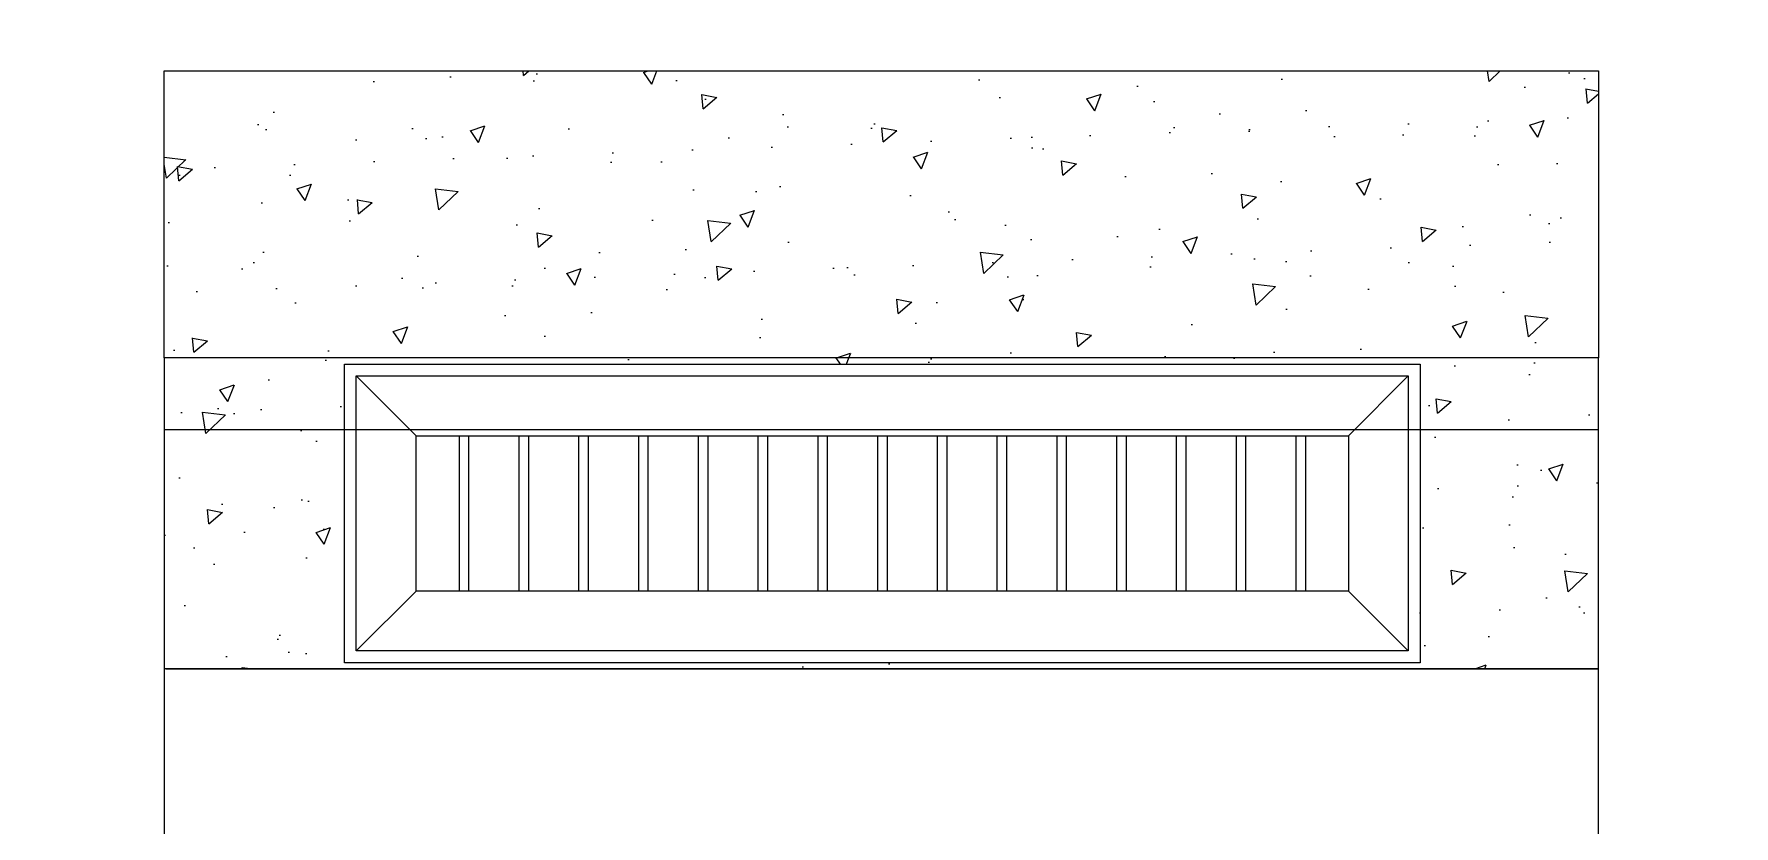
# Model space of a CAD drawing. Header units: millimetres. Extents: x -157642 to 241542, y -22875 to 31024.
# Drawn here: x -116860 to -115437, y 16094 to 16756 of the extents above; entities that cross this region are included whole.
import ezdxf

# ---------------------------------------------------------------- set-up
doc = ezdxf.new("R2010")
doc.units = ezdxf.units.MM
doc.header["$LTSCALE"] = 100
doc.header["$MEASUREMENT"] = 0
doc.linetypes.add('DASHEDX2', pattern=[1.5, 1, -0.5])
for name, color, linetype in [('2', 2, 'Continuous'), ('8', 8, 'Continuous'), ('Layer1', 113, 'Continuous')]:
    doc.layers.add(name, color=color, linetype=linetype)
doc.layers.add('4', color=4, linetype='DASHEDX2', transparency=0.1)
doc.layers.add('ARC_HATCH', color=8, linetype='Continuous', lineweight=0)
pattern_1 = [(50, (-112.7833, -9.65296), (0.14345204, -0.01255043), [0.015, -0.165]), (355, (-112.7833, -9.65296), (-0.02775027, 0.15043843), [0.012, -0.132]), (100.4514, (-112.77134, -9.65401), (0.11570188, 0.1378879), [0.01274804, -0.14022842]), (46.1842, (-112.7833, -9.61296), (0.2134482, -0.0331038), [0.0225, -0.2475]), (96.6356, (-112.7655, -9.61572), (0.18693254, 0.19482357), [0.01912206, -0.2103426]), (351.1842, (-112.7833, -9.61296), (0.1869324, 0.1948237), [0.018, -0.198]), (21, (-112.7633, -9.62296), (0.11938141, -0.08052378), [0.015, -0.165]), (326, (-112.7633, -9.62296), (0.04866307, 0.14503), [0.012, -0.132]), (71.4514, (-112.75335, -9.62967), (0.16804453, 0.0645061), [0.01274804, -0.14022842]), (37.5, (-112.783296, -9.65296), (0.00243197, 0.06657877), [0, -0.1304, 0, -0.134, 0, -0.1325]), (7.5, (-112.783296, -9.65296), (0.052613907, 0.078882342), [0, -0.0764, 0, -0.1274, 0, -0.0505]), (327.5, (-112.827896, -9.65296), (0.106764487, -0.004510974), [0, -0.05, 0, -0.156, 0, -0.207]), (317.5, (-112.8479, -9.65296), (0.116637234, 0.020021), [0, -0.065, 0, -0.1036, 0, -0.147])]

# ---------------------------------------------------------------- blocks, each defined once
blk = doc.blocks.new('gathutrenhe')
at = {"layer": '8', "ltscale": 3}
h = blk.add_hatch(dxfattribs=at)
h.set_pattern_fill('AR-CONC', color=256, scale=0.02, style=0)
h.set_pattern_definition(pattern_1)
h.paths.add_polyline_path([(0.06, 0.6), (-0.2, 0.6), (-0.2, -0.5986), (-0.2, -0.6), (0.06, -0.6)])
h.paths.add_polyline_path([(-0.1951, 0.4507), (-0.1951, -0.4493), (0.0549, -0.4493), (0.0549, 0.4507)], flags=0)
h = blk.add_hatch(dxfattribs=at)
h.set_pattern_fill('AR-CONC', color=256, scale=0.02, style=0)
h.set_pattern_definition(pattern_1)
h.paths.add_polyline_path([(0.06, 0.6), (0.06, -0.6), (0.3, -0.6), (0.3, 0.6)])
at = {"layer": '2', "ltscale": 3}
blk.add_line((0, -0.6), (0, 0.6), dxfattribs=at)
at = {"layer": '4', "ltscale": 3}
for p, q in [((-0.2, -0.5986), (-0.2, 0.6)), ((-0.2, 0.6), (-0.2, 0.5711)), ((-0.2, 0.6), (0.06, 0.6)), ((-0.2, -0.5986), (-0.2, 0.6)), ((-0.2, 0.6), (-0.2, -0.5986)), ((0.06, 0.6), (0.06, -0.6)), ((0.3, 0.6), (0.06, 0.6)), ((0.3, -0.6), (0.3, 0.6)), ((-0.1351, 0.3907), (-0.1851, 0.4407)), ((-0.0051, 0.3907), (0.0449, 0.4407)), ((-0.0051, 0.3547), (-0.1351, 0.3547)), ((-0.0051, 0.3467), (-0.1351, 0.3467)), ((-0.0051, 0.3047), (-0.1351, 0.3047)), ((-0.0051, 0.2967), (-0.1351, 0.2967)), ((-0.0051, 0.2547), (-0.1351, 0.2547)), ((-0.0051, 0.2467), (-0.1351, 0.2467)), ((-0.0051, 0.2047), (-0.1351, 0.2047)), ((-0.0051, 0.1967), (-0.1351, 0.1967)), ((-0.0051, 0.1547), (-0.1351, 0.1547)), ((-0.0051, 0.1467), (-0.1351, 0.1467)), ((-0.0051, 0.1047), (-0.1351, 0.1047)), ((-0.0051, 0.0967), (-0.1351, 0.0967)), ((-0.0051, 0.0547), (-0.1351, 0.0547)), ((-0.0051, 0.0467), (-0.1351, 0.0467)), ((-0.0051, 0.0047), (-0.1351, 0.0047)), ((-0.0051, -0.0033), (-0.1351, -0.0033)), ((-0.0051, -0.0453), (-0.1351, -0.0453)), ((-0.0051, -0.0533), (-0.1351, -0.0533)), ((-0.0051, -0.0953), (-0.1351, -0.0953)), ((-0.0051, -0.1033), (-0.1351, -0.1033)), ((-0.0051, -0.1453), (-0.1351, -0.1453)), ((-0.0051, -0.1533), (-0.1351, -0.1533)), ((-0.0051, -0.1953), (-0.1351, -0.1953)), ((-0.0051, -0.2033), (-0.1351, -0.2033)), ((-0.0051, -0.2453), (-0.1351, -0.2453)), ((-0.0051, -0.2533), (-0.1351, -0.2533)), ((-0.0051, -0.2953), (-0.1351, -0.2953)), ((-0.0051, -0.3033), (-0.1351, -0.3033)), ((-0.0051, -0.3453), (-0.1351, -0.3453)), ((-0.0051, -0.3533), (-0.1351, -0.3533)), ((-0.1351, -0.3893), (-0.1851, -0.4393)), ((0.0449, -0.4393), (-0.0051, -0.3893)), ((0.06, -0.6), (-0.2, -0.6)), ((0.06, -0.6), (0.3, -0.6))]:
    blk.add_line(p, q, dxfattribs=at)
at = {"layer": '4', "ltscale": 1.5}
blk.add_lwpolyline([(-0.2, -0.6), (-1.4, -0.6), (-1.4, 0.6), (-0.2, 0.6)], close=True, dxfattribs=at)
at = {"layer": '4', "ltscale": 3}
for points in [[(0.0549, -0.4493), (0.0549, 0.4507), (-0.1951, 0.4507), (-0.1951, -0.4493)], [(0.0449, -0.4393), (0.0449, 0.4407), (-0.1851, 0.4407), (-0.1851, -0.4393)], [(-0.0051, -0.3893), (-0.0051, 0.3907), (-0.1351, 0.3907), (-0.1351, -0.3893)]]:
    blk.add_lwpolyline(points, close=True, dxfattribs=at)
at = {"layer": '8', "ltscale": 3}
blk.add_line((0, -0.6), (0, 0.6), dxfattribs=at)

msp = doc.modelspace()

# ---------------------------------------------------------------- hatches: boundary and pattern name
at = {"layer": 'ARC_HATCH'}
h = msp.add_hatch(dxfattribs=at)
h.set_pattern_fill('ANGLE', color=256, scale=200, angle=33.9181, style=0)
h.set_pattern_definition([(44.7531, (-68750, -5000), (-983.562, 992.076), [1016, -381]), (134.7531, (-68750, -5000), (-992.076, -983.562), [1016, -381])])
h.paths.add_polyline_path([(-66504.1, 15335.2), (-66524.8, 18335.1), (-60524.9, 18376.5), (-60504.3, 15376.5)])
h.paths.add_polyline_path([(-60504.3, 15376.5), (-60524.9, 18376.5), (-54525.1, 18417.8), (-54504.4, 15417.9)])
edge = h.paths.add_edge_path()
edge.add_line((-157641.5, 20875.1), (-157641.5, 19073.1))
edge.add_line((-157641.5, 19073.1), (-137146.9, 19072.5))
edge.add_line((-137146.9, 19072.5), (-87147.3, 15321.8))
edge.add_line((-87147.3, 15321.8), (-51903.3, 15321.8))
edge.add_arc((-51903.2, 23621.8), 8300, 269.99995, 340.67505)
edge.add_line((-44070.9, 20875.1), (-157641.5, 20875.1))

# ---------------------------------------------------------------- block references
at = {"layer": 'Layer1', "xscale": -999.9999999999995, "yscale": 1000, "zscale": 1000, "rotation": 270.000000184254}
msp.add_blockref('gathutrenhe', (-116150.6, 16425.3), dxfattribs=at)

doc.saveas('drawing.dxf')
